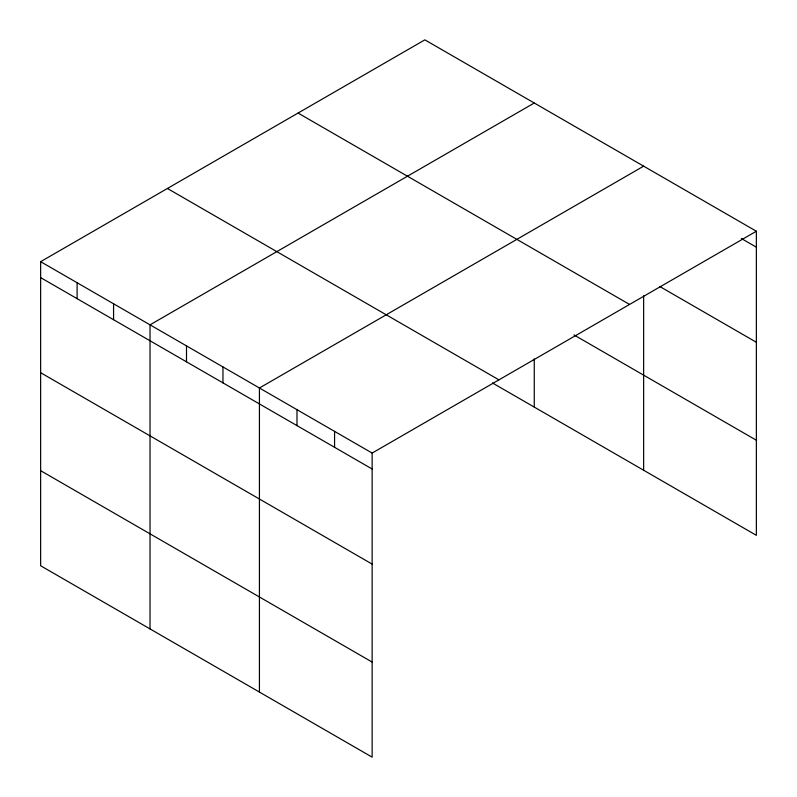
<?xml version="1.0" encoding="UTF-8"?>
<svg xmlns="http://www.w3.org/2000/svg" width="797" height="797" viewBox="0 0 797 797"><rect width="100%" height="100%" fill="white"/><g stroke="black" fill="none" stroke-linecap="round" stroke-linejoin="round"><path stroke-width="1.2" d="M756.363 231.24L424.861 39.85L40.637 261.675L40.637 565.76L372.139 757.15L372.139 453.065L756.363 231.24L756.363 535.325L492.426 382.939M534.259 103.012L150.035 324.837L150.035 628.923M643.647 166.165L259.423 388L259.423 692.075M741.33 238.502L756.363 247.18M659.757 286.492L756.363 342.262M298.068 113.054L629.57 304.444M573.94 334.909L756.363 440.233M167.43 188.481L498.932 379.86M40.637 261.675L372.139 453.065M40.637 277.615L372.139 469.005M40.637 372.707L372.139 564.097M40.637 470.678L372.139 662.058M643.647 295.797L643.647 470.25M534.259 358.929L534.259 407.088M334.571 431.376L334.571 447.316M296.992 409.688L296.992 425.628M222.961 366.939L222.961 382.879M186.498 345.888L186.498 361.828M113.572 303.787L113.572 319.727M77.11 282.736L77.11 298.676"/></g></svg>
